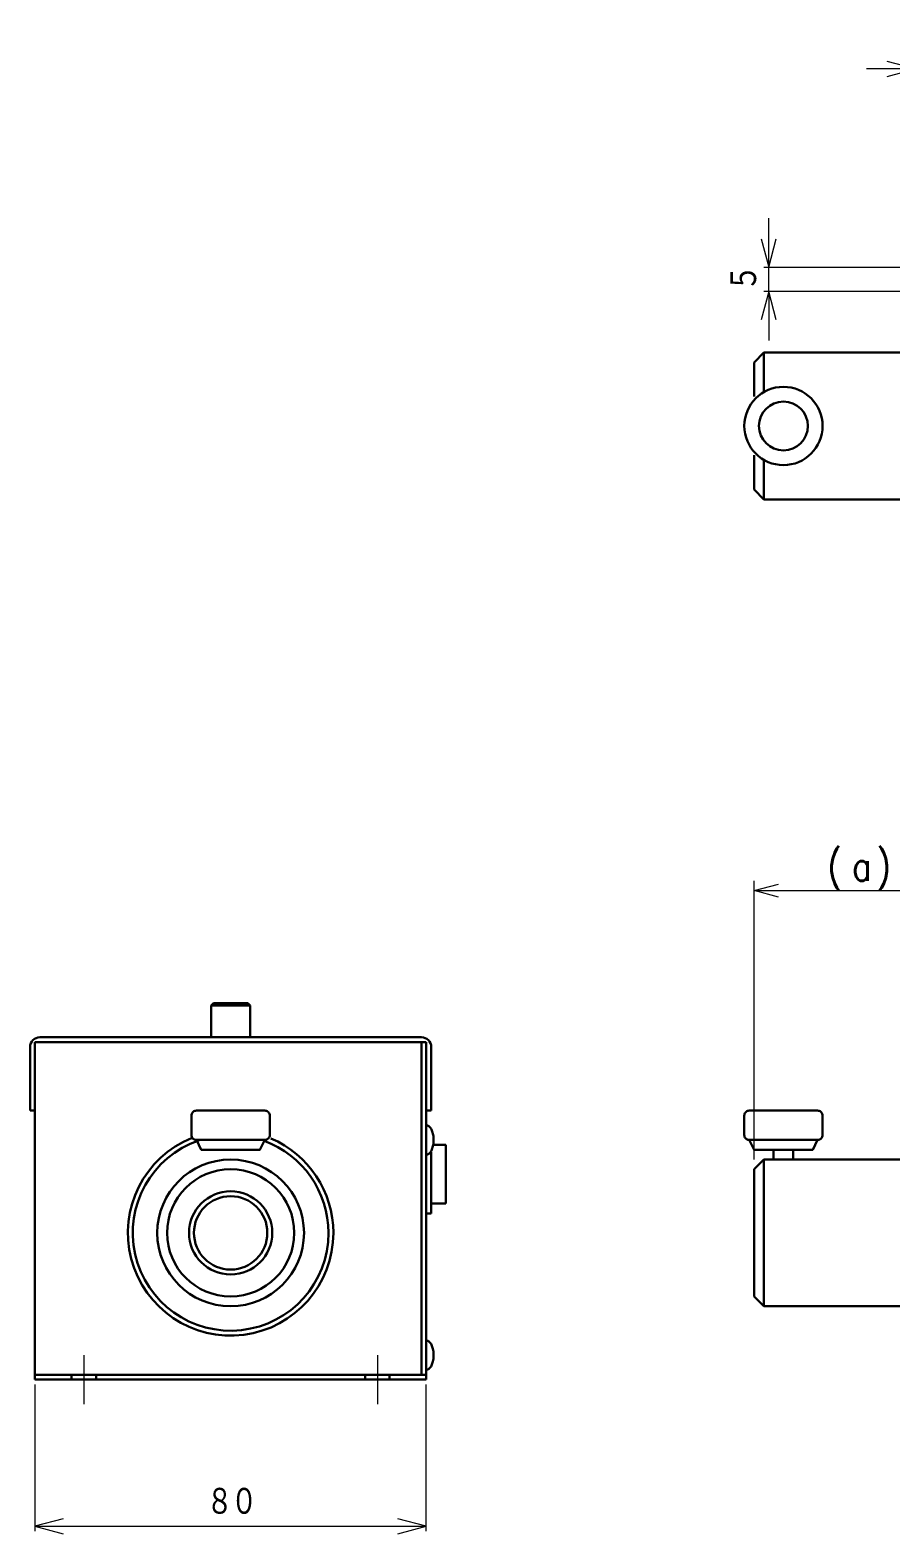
# Model space of a CAD drawing. Header units: millimetres. Extents: x 250 to 753, y -2 to 305.
# Drawn here: x 250.4 to 426.3, y -2.3 to 305.3 of the extents above; entities that cross this region are included whole.
import ezdxf

# ---------------------------------------------------------------- set-up
doc = ezdxf.new("R2010")
doc.units = ezdxf.units.MM
doc.layers.get('0').update_dxf_attribs({"lineweight": 30})
doc.layers.add('寸法', color=7, linetype='Continuous', lineweight=15)
doc.styles.add('BIGFONT', font='txt.shx', dxfattribs={"bigfont": 'bigfont'})
doc.styles.get("Standard").update_dxf_attribs({"font": 'txt', "bigfont": 'extfont2.shx'})

# ---------------------------------------------------------------- blocks, each defined once
blk = doc.blocks.new('A$C4EA10562')
for p, q in [((149, 210), (147, 208)), ((180, 210), (149, 210)), ((149, 210), (149, 202)), ((147, 208), (147, 201)), ((147, 189), (147, 182)), ((149, 188), (149, 180)), ((147, 182), (149, 180)), ((149, 180), (180, 180)), ((36.5, 77), (36, 76.5)), ((36.5, 77), (43.5, 77)), ((43.5, 77), (44, 76.5)), ((36, 76.5), (44, 76.5)), ((36, 70), (36, 76.5)), ((44, 76.5), (44, 70)), ((-1, 68), (-1, 55)), ((0, 55), (0, 69)), ((0, 69), (80, 69)), ((79, 70), (1, 70)), ((44, 70), (36, 70)), ((79, 1), (79, 69)), ((80, 69), (80, 55)), ((81, 55), (81, 68)), ((-1, 55), (0, 55)), ((0, 55), (0, 1)), ((32, 50), (32, 54)), ((33, 55), (47, 55)), ((48, 54), (48, 50)), ((80, 55), (81, 55)), ((80, 55), (80, 1)), ((145, 50), (145, 54)), ((146, 55), (160, 55)), ((161, 54), (161, 50)), ((47, 49), (33, 49)), ((81, 46.5), (81, 34)), ((81.5, 48), (84, 48)), ((84, 48), (84, 36)), ((160, 49), (146, 49)), ((151, 47), (151, 45)), ((155, 47), (155, 45)), ((149, 45), (147, 43)), ((149, 45), (149, 15)), ((180, 45), (149, 45)), ((147, 43), (147, 17)), ((81, 34), (80, 34)), ((84, 36), (81, 36)), ((147, 17), (149, 15)), ((149, 15), (180, 15)), ((0, 0), (0, 1)), ((0, 1), (80, 1)), ((80, 0), (0, 0)), ((7.5, 1), (7.5, 0)), ((12.5, 1), (12.5, 0)), ((67.5, 1), (67.5, 0)), ((72.5, 1), (72.5, 0)), ((80, 1), (80, 0))]:
    blk.add_line(p, q)
for points in [[(33, 55), (32.8264, 54.9848), (32.658, 54.9396), (32.5, 54.866), (32.3572, 54.766), (32.234, 54.6428), (32.134, 54.5), (32.0604, 54.342), (32.0152, 54.1736), (32, 54)], [(48, 54), (47.9848, 54.1736), (47.9396, 54.342), (47.866, 54.5), (47.766, 54.6428), (47.6428, 54.766), (47.5, 54.866), (47.342, 54.9396), (47.1736, 54.9848), (47, 55)], [(146, 55), (145.8264, 54.9848), (145.658, 54.9396), (145.5, 54.866), (145.3572, 54.766), (145.234, 54.6428), (145.134, 54.5), (145.0604, 54.342), (145.0152, 54.1736), (145, 54)], [(161, 54), (160.9848, 54.1736), (160.9396, 54.342), (160.866, 54.5), (160.766, 54.6428), (160.6428, 54.766), (160.5, 54.866), (160.342, 54.9396), (160.1736, 54.9848), (160, 55)], [(32, 50), (32.0152, 49.8264), (32.0604, 49.658), (32.134, 49.5), (32.234, 49.3572), (32.3572, 49.234), (32.5, 49.134), (32.658, 49.0604), (32.8264, 49.0152), (33, 49)], [(47, 49), (47.1736, 49.0152), (47.342, 49.0604), (47.5, 49.134), (47.6428, 49.234), (47.766, 49.3572), (47.866, 49.5), (47.9396, 49.658), (47.9848, 49.8264), (48, 50)], [(80, 46), (80.1307, 46.0114), (80.2605, 46.0456), (80.3882, 46.1022), (80.513, 46.181), (80.6339, 46.281), (80.75, 46.402), (80.8604, 46.5426), (80.9642, 46.7018), (81.0607, 46.8786), (81.1491, 47.0716), (81.2287, 47.2792), (81.299, 47.5), (81.3595, 47.7322), (81.4095, 47.974), (81.4489, 48.2236), (81.4772, 48.479), (81.4943, 48.7386), (81.5, 49), (81.4943, 49.2614), (81.4772, 49.521), (81.4489, 49.7764), (81.4095, 50.026), (81.3595, 50.2678), (81.299, 50.5), (81.2287, 50.7208), (81.1491, 50.9284), (81.0607, 51.1214), (80.9642, 51.2982), (80.8604, 51.4574), (80.75, 51.598), (80.6339, 51.719), (80.513, 51.819), (80.3882, 51.8978), (80.2605, 51.9544), (80.1307, 51.9886), (80, 52)], [(145, 50), (145.0152, 49.8264), (145.0604, 49.658), (145.134, 49.5), (145.234, 49.3572), (145.3572, 49.234), (145.5, 49.134), (145.658, 49.0604), (145.8264, 49.0152), (146, 49)], [(160, 49), (160.1736, 49.0152), (160.342, 49.0604), (160.5, 49.134), (160.6428, 49.234), (160.766, 49.3572), (160.866, 49.5), (160.9396, 49.658), (160.9848, 49.8264), (161, 50)], [(33, 49), (34, 47), (46, 47), (47, 49)], [(146, 49), (147, 47), (159, 47), (160, 49)], [(80, 2), (80.1307, 2.0114), (80.2605, 2.0456), (80.3882, 2.1022), (80.513, 2.181), (80.6339, 2.281), (80.75, 2.402), (80.8604, 2.5426), (80.9642, 2.7018), (81.0607, 2.8786), (81.1491, 3.0716), (81.2287, 3.2792), (81.299, 3.5), (81.3595, 3.7322), (81.4095, 3.974), (81.4489, 4.2236), (81.4772, 4.479), (81.4943, 4.7386), (81.5, 5), (81.4943, 5.2614), (81.4772, 5.521), (81.4489, 5.7764), (81.4095, 6.026), (81.3595, 6.2678), (81.299, 6.5), (81.2287, 6.7208), (81.1491, 6.9284), (81.0607, 7.1214), (80.9642, 7.2982), (80.8604, 7.4574), (80.75, 7.598), (80.6339, 7.719), (80.513, 7.819), (80.3882, 7.8978), (80.2605, 7.9544), (80.1307, 7.9886), (80, 8)]]:
    blk.add_lwpolyline(points)
for centre, radius in [((153, 195), 8), ((153, 195), 5), ((40, 30), 15), ((40, 30), 13), ((40, 30), 8.5), ((40, 30), 7.5)]:
    blk.add_circle(centre, radius)
for centre, radius, start, end in [((1, 68), 2, 90, 180), ((79, 68), 2, 0, 90), ((40, 30), 21, 112, 0), ((40, 30), 21, 0, 67), ((40, 30), 20, 109, 0), ((40, 30), 20, 0, 70)]:
    blk.add_arc(centre, radius, start, end)
blk = doc.blocks.new('_Open30')
at = {"lineweight": -2}
for p, q in [((-1, 0.268), (0, 0)), ((0, 0), (-1, -0.268)), ((0, 0), (-1, 0))]:
    blk.add_line(p, q, dxfattribs=at)
blk = doc.blocks.new('A$C49DB34CD')
for p, q in [((180, 269), (170, 269)), ((180, 269), (174.2044, 270.5529)), ((174.2044, 267.4471), (180, 269)), ((180, 270), (180, 237)), ((185, 269), (180, 269)), ((190.7956, 270.5529), (185, 269)), ((185, 270), (185, 232)), ((465, 269), (185, 269)), ((185, 269), (190.7956, 267.4471)), ((465, 269), (459.2044, 270.5529)), ((459.2044, 267.4471), (465, 269)), ((465, 270), (465, 232)), ((465, 269), (470, 269)), ((475.7956, 270.5529), (470, 269)), ((470, 270), (470, 237)), ((470, 269), (480, 269)), ((470, 269), (475.7956, 267.4471)), ((150, 228.5), (150, 238.5)), ((148.4471, 234.2956), (150, 228.5)), ((150, 228.5), (151.5529, 234.2956)), ((185, 221), (185, 231)), ((465, 221), (465, 231)), ((149, 228.5), (179, 228.5)), ((150, 223.5), (150, 228.5)), ((180, 226), (190, 226)), ((470, 226), (460, 226)), ((471, 226), (501, 226)), ((500, 226), (498.4471, 220.2044)), ((500, 226), (500, 166)), ((501.5529, 220.2044), (500, 226)), ((150, 223.5), (148.4471, 217.7044)), ((179, 223.5), (149, 223.5)), ((150, 223.5), (150, 213.5)), ((151.5529, 217.7044), (150, 223.5)), ((465, 161), (465, 171)), ((498.4471, 171.7956), (500, 166)), ((500, 166), (501.5529, 171.7956)), ((470, 166), (460, 166)), ((501, 166), (471, 166)), ((195.7956, 102.5529), (190, 101)), ((190, 102), (190, 72)), ((460, 101), (454.2044, 102.5529)), ((460, 72), (460, 102)), ((460, 101), (190, 101)), ((190, 101), (195.7956, 99.4471)), ((454.2044, 99.4471), (460, 101)), ((461, 71), (491, 71)), ((490, 71), (488.4471, 65.2044)), ((490, 71), (490, 1)), ((491.5529, 65.2044), (490, 71)), ((488.4471, 6.7956), (490, 1)), ((490, 1), (491.5529, 6.7956)), ((10, 6), (10, -4)), ((70, 6), (70, -4)), ((185, 6), (185, -4)), ((465, 6), (465, -4)), ((0, 0), (0, -30)), ((80, -30), (80, 0)), ((180, 0), (180, -30)), ((470, -30), (470, 0)), ((491, 1), (471, 1)), ((5.7956, -27.4471), (0, -29)), ((80, -29), (74.2044, -27.4471)), ((185.7956, -27.4471), (180, -29)), ((470, -29), (464.2044, -27.4471)), ((0, -29), (80, -29)), ((0, -29), (5.7956, -30.5529)), ((74.2044, -30.5529), (80, -29)), ((180, -29), (470, -29)), ((180, -29), (185.7956, -30.5529)), ((464.2044, -30.5529), (470, -29))]:
    blk.add_line(p, q)
at = {"lineweight": 15}
for p, q in [((147, 46), (147, 103)), ((190, 73), (190, 103)), ((152, 101), (185, 101))]:
    blk.add_line(p, q, dxfattribs=at)
at = {"lineweight": 15, "xscale": 5, "yscale": 5, "zscale": 5, "rotation": 180}
blk.add_blockref('_Open30', (147, 101), dxfattribs=at)
at = {"lineweight": 15, "xscale": 5, "yscale": 5, "zscale": 5}
blk.add_blockref('_Open30', (190, 101), dxfattribs=at)
at = {"style": 'BIGFONT', "width": 0.833}
for s, p in [('５', (180, 271)), ('２', (317.4999, 271)), ('８', (322.5, 271)), ('０', (327.5001, 271)), ('５', (465, 271)), ('２', (317.4999, 103)), ('７', (322.5, 103)), ('０', (327.5001, 103)), ('８', (34.9999, -27)), ('０', (40, -27)), ('２', (317.4999, -27)), ('９', (322.5, -27)), ('０', (327.5001, -27))]:
    blk.add_text(s, height=6, dxfattribs=at).set_placement(p)
for s, p in [('５', (148, 223.5)), ('０', (498, 196)), ('６', (498, 190.9999)), ('０', (488, 36)), ('７', (488, 30.9999))]:
    blk.add_text(s, height=6, rotation=90, dxfattribs=at).set_placement(p)
at = {"width": 0.833}
for s, p in [('(', (162, 103)), (')', (172, 103)), ('a', (167, 103))]:
    blk.add_text(s, height=6, dxfattribs=at).set_placement(p)

msp = doc.modelspace()

# ---------------------------------------------------------------- block references
msp.add_blockref('A$C4EA10562', (251.35, 29.3))
at = {"layer": '寸法'}
msp.add_blockref('A$C49DB34CD', (251.35, 28.3), dxfattribs=at)

doc.saveas('drawing.dxf')
